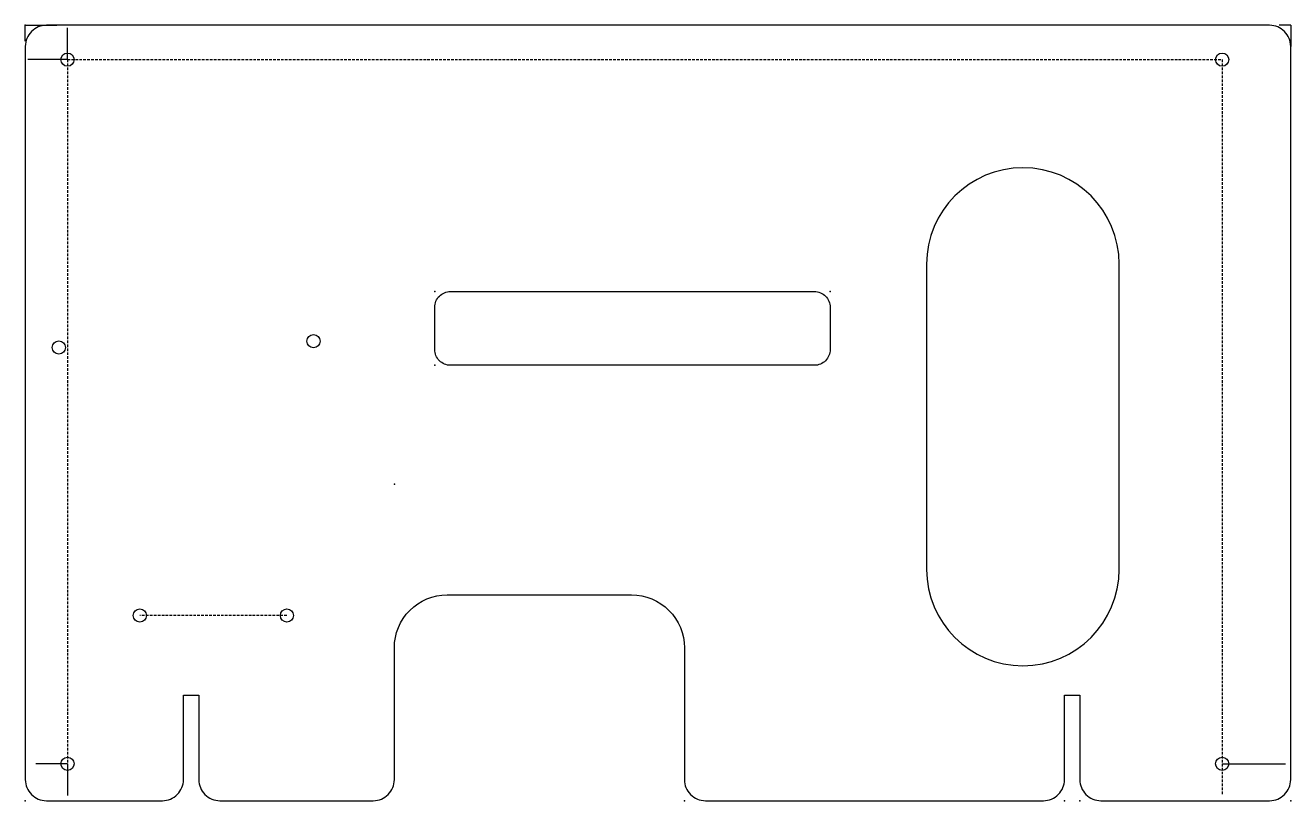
# Model space of a CAD drawing. Header units: millimetres. Extents: x 0 to 240, y 0 to 147.
import ezdxf

# ---------------------------------------------------------------- set-up
doc = ezdxf.new("R2010")
doc.units = ezdxf.units.MM
doc.linetypes.add('DASHED', pattern=[0.75, 0.5, -0.25])
doc.layers.get('0').update_dxf_attribs({"linetype": 'CONTINUOUS'})

msp = doc.modelspace()

# ---------------------------------------------------------------- linework, layer by layer
for p, q in [((0, 147), (6, 147)), ((0, 144), (0, 147)), ((8, 140.5), (8, 146.5)), ((240, 147), (237.81, 147)), ((240, 147), (240, 143)), ((8, 140.5), (0.5, 140.5)), ((8, 7), (2, 7)), ((8, 7), (8, 1)), ((227, 7), (239, 7))]:
    msp.add_line(p, q)
at = {"linetype": 'DASHED'}
for p, q in [((8, 140.5), (227, 140.5)), ((8, 140.5), (8, 7)), ((227, 140.5), (227, 7)), ((49.62, 35.1), (21.72, 35.1)), ((227, 7), (227, 1))]:
    msp.add_line(p, q, dxfattribs=at)
for points in [[(240, 4), (240, 143, 0.414214), (236, 147), (4, 147, 0.414214), (0, 143), (0, 4, 0.414214), (4, 0), (26, 0, 0.414214), (30, 4), (30, 20), (32.9, 20), (32.9, 4, 0.414214), (36.9, 0), (66, 0, 0.414214), (70, 4), (70, 29, -0.414214), (80, 39), (115, 39, -0.414214), (125, 29), (125, 4, 0.414214), (129, 0), (193.1, 0, 0.414214), (197.1, 4), (197.1, 20), (200, 20), (200, 4, 0.414214), (204, 0), (236, 0, 0.414214)], [(170.95, 101.73), (170.95, 43.86, 1), (207.48, 43.86), (207.48, 101.73, 1)], [(80.65, 96.54), (149.65, 96.54, -0.414214), (152.65, 93.54), (152.65, 85.54, -0.414214), (149.65, 82.54), (80.65, 82.54, -0.414214), (77.65, 85.54), (77.65, 93.54, -0.414214)]]:
    msp.add_lwpolyline(points, format="xyb", close=True)
for centre in [(8, 140.5), (227, 140.5), (6.36, 85.93), (54.65, 87.13), (21.72, 35.1), (49.62, 35.1), (8, 7), (227, 7)]:
    msp.add_circle(centre, 1.25)
for p in [(0, 147), (77.65, 96.54), (152.65, 96.54), (77.65, 82.54), (70, 60), (0, 0), (0, 0), (197.1, 0), (200, 0), (240, 0), (125, 0)]:
    msp.add_point(p)

doc.saveas('drawing.dxf')
